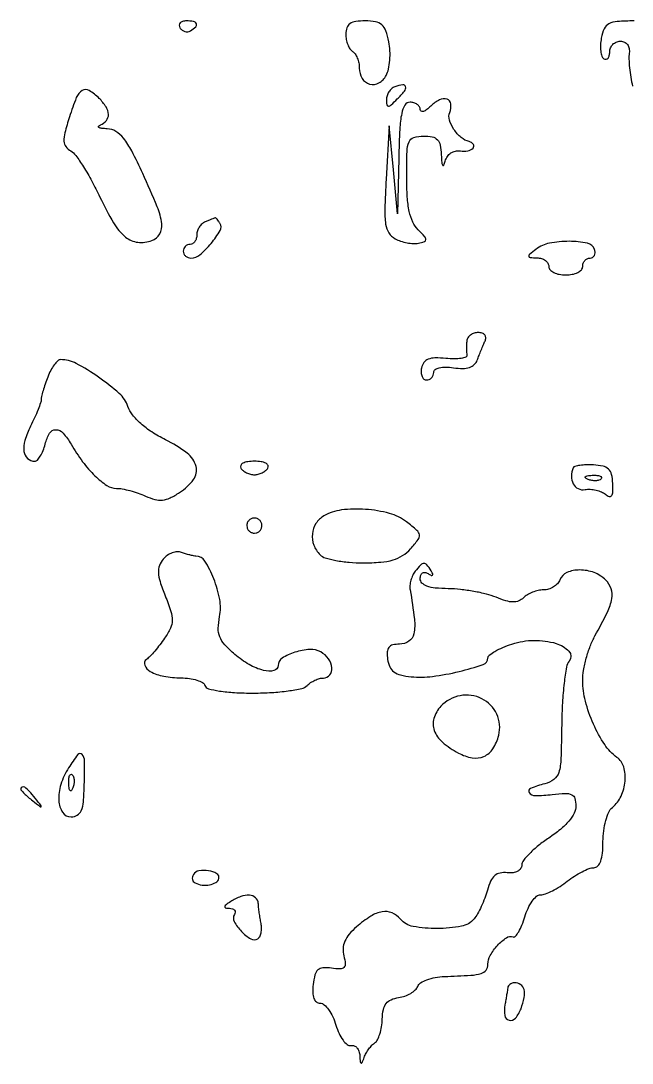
# Model space of a CAD drawing. Extents: x 0 to 5034, y 0 to 2560.
# Drawn here: x 1701 to 1791.3, y 2406.1 to 2560 of the extents above; entities that cross this region are included whole.
import ezdxf

# ---------------------------------------------------------------- set-up
doc = ezdxf.new("R2010")
doc.units = 0

msp = doc.modelspace()

# ---------------------------------------------------------------- linework, layer by layer
for points in [[(1724.510081, 2558.983688, 0.090427), (1724.820631, 2558.639411, 0.095498), (1725.22714, 2558.434921, 0.099685), (1725.665803, 2558.401101, 0.108373), (1726.069098, 2558.542705, 0.050477), (1726.838655, 2559.13314, 0.315493), (1726.933879, 2559.592818, 0.25701), (1726.519563, 2559.914842, 0.039415), (1725.440983, 2560, 0.067432), (1724.890269, 2559.925389, 0.140899), (1724.524436, 2559.701458, 0.190788), (1724.397824, 2559.36964, 0.136093)], [(1749, 2558.059017, 0.046881), (1749.074077, 2557.270704, 0.046318), (1749.29375, 2556.50665, 0.050262), (1749.616444, 2555.876024, 0.111412), (1750, 2555.5, -0.106804), (1750.383377, 2555.130938, -0.051141), (1750.70625, 2554.524778, -0.04742), (1750.925881, 2553.79535, -0.049465), (1751, 2553.047972, 0.135327), (1751.422469, 2551.515639, 0.193509), (1752.531856, 2550.671468, 0.199001), (1753.891392, 2550.841884, 0.141389), (1754.976118, 2551.955376, 0.070857), (1755.319089, 2552.895185, 0.032503), (1755.505989, 2554.189058, 0.031372), (1755.528217, 2555.60014, 0.037623), (1755.366372, 2556.918138, 0.034574), (1754.920544, 2558.551149, 0.128699), (1754.331098, 2559.428414, 0.138859), (1753.415025, 2559.867796, 0.042844), (1751.875, 2560, 0.033689), (1750.47009, 2559.905231, 0.115289), (1749.620302, 2559.581219, 0.160372), (1749.159597, 2558.986288, 0.085429)], [(1708.183433, 2545.823355, 0.011779), (1707.51235, 2543.48045, 0.0732), (1707.376417, 2542.24137, 0.150444), (1707.654386, 2541.44422, 0.107011), (1708.368226, 2540.813806, -0.108964), (1709.105145, 2540.157931, -0.015499), (1710.248233, 2538.470678, -0.017027), (1711.488852, 2536.355256, -0.013773), (1712.678272, 2534.006808, 0.02285), (1714.708816, 2530.171881, 0.085642), (1716.465154, 2528.101511, 0.145917), (1718.273688, 2527.322719, 0.121401), (1720.359123, 2527.584314, 0.168407), (1721.524184, 2528.565813, 0.169713), (1721.827168, 2530.054358, 0.064318), (1721.145552, 2532.57716, 0.009289), (1719.01147, 2537.474958, 0.011952), (1717.392009, 2540.798623, 0.048631), (1716.171328, 2542.68439, 0.087089), (1715.030796, 2543.695637, 0.129912), (1713.76147, 2544.078947, -0.020814), (1712.960669, 2544.140342, -0.101594), (1712.531494, 2544.282867, -0.450463), (1712.494153, 2544.465954, -0.136332), (1712.75, 2544.662281, 0.123799), (1713.638299, 2545.309779, 0.187199), (1713.939811, 2546.206198, 0.132745), (1713.58432, 2547.317518, 0.053013), (1712.571429, 2548.571429, 0.060361), (1711.099053, 2549.725567, 0.283164), (1710.06951, 2549.717709, 0.159032), (1709.195666, 2548.671489, 0.019483)], [(1756.25, 2550.279762, 0.095296), (1755.77216, 2549.997832, 0.068625), (1755.367188, 2549.527344, 0.066469), (1755.093539, 2548.947468, 0.077198), (1755, 2548.345238, 0.041596), (1755.061922, 2547.602188, 0.389364), (1755.294, 2547.421363, 0.166289), (1755.69973, 2547.597837, 0.011392), (1756.619048, 2548.47619, 0.025541), (1757.673751, 2549.644526, 0.224956), (1757.835257, 2550.302472, 0.401745), (1757.430305, 2550.582464, 0.046019)], [(1761.58062, 2547.437763, -0.032231), (1760.972577, 2546.903436, -0.086431), (1760.464307, 2546.636182, -0.215414), (1760.145705, 2546.67224, -0.264351), (1760, 2546.928571, 0.138775), (1759.884373, 2547.337148, 0.100075), (1759.559375, 2547.685268, 0.085667), (1759.073289, 2547.919674, 0.069717), (1758.5, 2548, 0.26232), (1757.746067, 2547.575226, 0.086365), (1757.266086, 2546.346234, 0.037801), (1756.977078, 2544.036167, 0.006994), (1756.827401, 2539.75), (1756.654802, 2531.5), (1756.044002, 2538), (1755.433201, 2544.5), (1754.966601, 2536.648549, 0.006837), (1754.763378, 2532.203294, 0.04564), (1754.894312, 2529.994396, 0.102812), (1755.374483, 2528.700407, 0.130837), (1756.302407, 2527.835318, 0.043497), (1757.111714, 2527.490061, 0.032347), (1758.05305, 2527.248072, 0.033037), (1758.977997, 2527.135698, 0.061361), (1759.731, 2527.186769, 0.031798), (1760.631394, 2527.420384, 0.331297), (1760.83839, 2527.714336, 0.180611), (1760.662512, 2528.150022, 0.01109), (1759.678593, 2529.178571, -0.091243), (1758.904277, 2530.302116, -0.052082), (1758.388236, 2531.873152, -0.03769), (1758.091344, 2534.011598, -0.015654), (1758, 2536.928571, -0.007188), (1758.054828, 2540.742003, -0.090711), (1758.352941, 2542.142857, -0.225318), (1759.063234, 2542.787464, -0.073563), (1760.5, 2543, -0.048693), (1761.78698, 2542.874368, -0.155164), (1762.534817, 2542.4634, -0.142062), (1762.946157, 2541.669799, -0.03847), (1763.116001, 2540.25, 0.009335), (1763.186992, 2539.084333, 0.118089), (1763.322136, 2538.669002, 0.610506), (1763.489602, 2538.681601, 0.036422), (1763.698732, 2539.298843, -0.085895), (1764.012135, 2539.990891, -0.095845), (1764.53071, 2540.507075, -0.097668), (1765.195739, 2540.786102, -0.092857), (1765.929453, 2540.798843, 0.089738), (1767.021441, 2540.811049, 0.15552), (1767.810896, 2541.241042, 0.360289), (1767.849347, 2541.775197, 0.181271), (1767.25, 2542.178571, -0.117239), (1766.049118, 2542.784288, -0.070107), (1764.977111, 2543.981589, -0.073043), (1764.320747, 2545.35992, -0.167801), (1764.359199, 2546.493674, 0.120103), (1764.520173, 2547.750889, 0.290682), (1763.957914, 2548.44977, 0.203694), (1762.853595, 2548.367508, 0.077443)], [(1728.25, 2530.337719, 0.087674), (1727.772091, 2530.039141, 0.065245), (1727.367188, 2529.565351, 0.064399), (1727.093368, 2528.995939, 0.080074), (1727, 2528.416667, -0.068857), (1726.925077, 2527.8752, -0.085122), (1726.70625, 2527.416146, -0.099913), (1726.381338, 2527.109202, -0.140362), (1726, 2527, 0.099038), (1725.618362, 2526.923658, 0.097945), (1725.29375, 2526.70625, 0.097945), (1725.076342, 2526.381638, 0.099038), (1725, 2526, 0.112508), (1725.086938, 2525.618528, 0.100182), (1725.332732, 2525.29375, 0.094286), (1725.700197, 2525.075852, 0.087025), (1726.132705, 2525, 0.17812), (1727.444309, 2525.482556, 0.042387), (1729.109495, 2527.162496, 0.041179), (1730.432179, 2529.03912, 0.278163), (1730.420226, 2530.129077, 0.01871), (1730.200122, 2530.457105, 0.028952), (1729.983979, 2530.720976, 0.028346), (1729.795001, 2530.904198, 0.283564), (1729.690983, 2530.921053, -0.001723), (1729.563268, 2530.868773, -0.00011), (1729.188914, 2530.717133, -0.000161), (1728.742708, 2530.536669, -0.00012)], [(1777.099234, 2526.281803, 0.008784), (1776.148777, 2525.531057, 0.2566), (1776.037348, 2525.253951, 0.359094), (1776.221947, 2525.078057, 0.013396), (1777.25, 2525.031803, -0.069514), (1777.91884, 2524.92594, -0.084298), (1778.485938, 2524.642155, -0.098045), (1778.865392, 2524.229203, -0.137783), (1779, 2523.75, 0.191087), (1779.189346, 2523.272647, 0.088204), (1779.734375, 2522.867188, 0.068025), (1780.543227, 2522.592117, 0.048028), (1781.5, 2522.5, 0.048028), (1782.456773, 2522.592117, 0.068025), (1783.265625, 2522.867188, 0.088204), (1783.810654, 2523.272647, 0.191087), (1784, 2523.75, -0.085362), (1784.08209, 2524.227334, -0.09364), (1784.318229, 2524.632812, -0.100377), (1784.670094, 2524.903997, -0.114633), (1785.083333, 2525, 0.127994), (1785.462706, 2525.098733, 0.143888), (1785.726042, 2525.367188, 0.123041), (1785.827425, 2525.772503, 0.080675), (1785.75, 2526.25, 0.267845), (1784.693975, 2527.186798, 0.049681), (1782.008509, 2527.464265, 0.050018), (1779.098397, 2527.183221, 0.114178)], [(1766.881579, 2512.75, 0.015017), (1766.846793, 2512.210774, 0.01173), (1766.840377, 2511.623934, 0.0119), (1766.860259, 2511.076824, 0.028152), (1766.907611, 2510.671903, -0.354023), (1766.742494, 2510.375187, -0.055907), (1766.051761, 2510.183438, -0.041464), (1765.031334, 2510.105523, -0.023406), (1763.791228, 2510.171903, 0.026504), (1762.178152, 2510.248232, 0.092894), (1761.160972, 2510.051585, 0.145779), (1760.538739, 2509.562913, 0.106514), (1760.191871, 2508.75, 0.058217), (1760.141709, 2508.080432, 0.089238), (1760.268081, 2507.514062, 0.119649), (1760.545113, 2507.138618, 0.176018), (1760.926676, 2507, 0.102857), (1761.33624, 2507.085154, 0.098765), (1761.684711, 2507.32709, 0.097001), (1761.918209, 2507.688483, 0.095346), (1762, 2508.113499, -0.242144), (1762.213919, 2508.529319, -0.09819), (1762.811535, 2508.799616, -0.062779), (1763.743309, 2508.896508, -0.030997), (1764.931296, 2508.796776, 0.034169), (1766.293767, 2508.691087, 0.080932), (1767.296559, 2508.845115, 0.112571), (1767.99263, 2509.260581, 0.115489), (1768.43194, 2509.933276, -0.005926), (1768.692353, 2510.624256, -0.003993), (1769.005206, 2511.406962, -0.004022), (1769.320031, 2512.159376, -0.007969), (1769.583977, 2512.75, 0.109413), (1769.692718, 2513.240316, 0.170458), (1769.550884, 2513.644635, 0.147976), (1769.165084, 2513.909665, 0.077178), (1768.583333, 2514, 0.076193), (1767.969474, 2513.90591, 0.082523), (1767.430318, 2513.632812, 0.090759), (1767.047572, 2513.227073, 0.120774)], [(1704.975249, 2507.4349, 0.009218), (1704.601868, 2506.395546, 0.010717), (1704.286479, 2505.393803, 0.009803), (1704.055209, 2504.538142, 0.061168), (1704, 2504.088538, -0.085506), (1703.919469, 2503.621071, -0.00972), (1703.539727, 2502.614132, -0.011527), (1703.033124, 2501.42627, -0.00914), (1702.433112, 2500.166374, 0.042472), (1701.605677, 2498.081725, 0.10283), (1701.460735, 2496.439168, 0.179303), (1701.984895, 2495.411773, 0.188227), (1703.039965, 2495, 0.20648), (1703.438206, 2495.171781, 0.051565), (1703.878606, 2495.747169, 0.044068), (1704.288325, 2496.569653, 0.032056), (1704.600287, 2497.543554, -0.072353), (1705.255829, 2499.136705, -0.266681), (1706.167995, 2499.652637, -0.213155), (1707.247379, 2499.162168, -0.050584), (1708.428557, 2497.518743, 0.028918), (1710.129435, 2494.922218, 0.040451), (1711.954964, 2492.834942, 0.047058), (1713.702715, 2491.429426, 0.146853), (1715.133282, 2491, -0.046109), (1715.988321, 2490.920982, -0.019124), (1717.121353, 2490.664581, -0.018728), (1718.32254, 2490.295322, -0.022962), (1719.411983, 2489.858149, 0.041368), (1720.804313, 2489.35804, 0.091609), (1721.924937, 2489.268828, 0.086042), (1723.047416, 2489.585446, 0.033375), (1724.459036, 2490.381202, 0.087449), (1726.512587, 2492.311595, 0.230095), (1726.883307, 2494.244113, 0.167231), (1725.56691, 2496.192515, 0.04554), (1722.362198, 2498.175924, -0.027057), (1720.349493, 2499.321086, -0.038359), (1718.707611, 2500.564262, -0.044608), (1717.502779, 2501.83983, -0.083267), (1716.821467, 2503.082295, 0.127263), (1715.538323, 2505.004545, 0.030277), (1712.493458, 2507.409432, 0.030485), (1709.172822, 2509.43172, 0.122118), (1706.880748, 2510, 0.191356), (1706.457769, 2509.831968, 0.043929), (1705.93728, 2509.246502, 0.039306), (1705.416828, 2508.416996, 0.029621)], [(1733.5, 2494, 0.085235), (1733.838188, 2493.617226, 0.053414), (1734.342439, 2493.29375, 0.051777), (1734.925537, 2493.074147, 0.064269), (1735.5, 2493, 0.064269), (1736.074463, 2493.074147, 0.051777), (1736.657561, 2493.29375, 0.053414), (1737.161812, 2493.617226, 0.085235), (1737.5, 2494, 0.259199), (1737.517887, 2494.385721, 0.162984), (1737.190983, 2494.713525, 0.081563), (1736.488004, 2494.931662, 0.034543), (1735.5, 2495, 0.034543), (1734.511996, 2494.931662, 0.081563), (1733.809017, 2494.713525, 0.162984), (1733.482113, 2494.385721, 0.259199)], [(1782.612029, 2494.036222, 0.099684), (1782.328434, 2492.79633, 0.13063), (1782.596366, 2491.670512, 0.156087), (1783.335559, 2490.957047, 0.158526), (1784.346631, 2490.810873, -0.056482), (1785.125062, 2490.856084, -0.042706), (1785.97344, 2490.736364, -0.043675), (1786.761326, 2490.481507, -0.073276), (1787.354593, 2490.120678, 0.089188), (1787.911645, 2489.805552, 0.339832), (1788.266923, 2489.922603, 0.141369), (1788.451752, 2490.486986, 0.019841), (1788.446706, 2491.726107, 0.046205), (1788.263138, 2493.066617, 0.145957), (1787.818719, 2493.845874, 0.139677), (1787.006342, 2494.274053, 0.040964), (1785.593198, 2494.452525, 0.01863), (1784.526171, 2494.459452, 0.027003), (1783.587474, 2494.379702, 0.025575), (1782.85574, 2494.239062, 0.230508)], [(1786.729167, 2492.395833, -0.126455), (1786.402231, 2492.202593, -0.060344), (1785.916927, 2492.123424, -0.05415), (1785.359369, 2492.160852, -0.051402), (1784.8125, 2492.316886, -0.054073), (1784.395823, 2492.538436, -0.470617), (1784.37858, 2492.720685, -0.168741), (1784.670344, 2492.862007, -0.018894), (1785.416667, 2492.921053, -0.028489), (1786.112848, 2492.910055, -0.077125), (1786.592839, 2492.799335, -0.208169), (1786.77538, 2492.614691, -0.296942)], [(1734.552786, 2486.08541, 0.099038), (1734.401684, 2485.679226, 0.097945), (1734.417584, 2485.244476, 0.097945), (1734.597789, 2484.848514, 0.099038), (1734.91459, 2484.552786, 0.099038), (1735.320774, 2484.401684, 0.097945), (1735.755524, 2484.417584, 0.097945), (1736.151486, 2484.597789, 0.099038), (1736.447214, 2484.91459, 0.099038), (1736.598316, 2485.320774, 0.097945), (1736.582416, 2485.755524, 0.097945), (1736.402211, 2486.151486, 0.099038), (1736.08541, 2486.447214, 0.099038), (1735.679226, 2486.598316, 0.097945), (1735.244476, 2486.582416, 0.097945), (1734.848514, 2486.402211, 0.099038)], [(1745.75, 2486.919901, 0.120064), (1744.590264, 2485.80342, 0.11793), (1744.064354, 2484.271216, 0.114118), (1744.281742, 2482.626254, 0.107095), (1745.2, 2481.2, 0.124838), (1745.981348, 2480.734809, 0.02543), (1747.558847, 2480.3525, 0.025339), (1749.4873, 2480.088108, 0.021399), (1751.545012, 2480, 0.019635), (1754.160029, 2480.10273, 0.052275), (1755.994556, 2480.442215, 0.070174), (1757.384206, 2481.07543, 0.06699), (1758.569269, 2482.076541, 0.020501), (1759.696391, 2483.429554, 0.203245), (1759.877163, 2484.130074, 0.178444), (1759.511328, 2484.797105, 0.0152), (1757.974257, 2486.054306, 0.097901), (1755.457581, 2487.301175, 0.048569), (1751.931017, 2487.898383, 0.048624), (1748.369391, 2487.80405, 0.101285)], [(1722.047124, 2480.556781, 0.082689), (1721.483397, 2479.589607, 0.103882), (1721.322899, 2478.567123, 0.065836), (1721.569958, 2477.230731, 0.016582), (1722.325096, 2475.145525, -0.015566), (1723.16876, 2472.830562, -0.082929), (1723.373044, 2471.504669, -0.109928), (1723.104411, 2470.365502, -0.03731), (1722.24615, 2468.884254, -0.013835), (1721.544367, 2467.916464, -0.013468), (1720.784029, 2466.980062, -0.01349), (1720.072196, 2466.194049, -0.047842), (1719.557964, 2465.75, 0.347797), (1719.302015, 2464.875388, 0.175412), (1720.118348, 2463.966898, 0.076506), (1722.129641, 2463.258204, 0.045337), (1724.666667, 2463.015313, -0.032803), (1725.906134, 2462.927888, -0.043104), (1727.011921, 2462.678109, -0.049444), (1727.847209, 2462.317926, -0.187948), (1728.203704, 2461.888889, 0.253206), (1728.700802, 2461.422946, 0.025849), (1730.33634, 2461.082229, 0.025333), (1732.569442, 2460.851307, 0.013098), (1735.375926, 2460.777778, 0.015114), (1738.06193, 2460.858986, 0.019766), (1740.506123, 2461.104167, 0.017685), (1742.489868, 2461.454644, 0.14479), (1743.288889, 2461.888889, -0.050387), (1743.809787, 2462.314193, -0.038068), (1744.455486, 2462.673611, -0.038976), (1745.1214, 2462.919644, -0.069109), (1745.7, 2463, 0.226798), (1746.640646, 2463.44981, 0.19719), (1746.954813, 2464.505243, 0.132364), (1746.450059, 2465.83306, 0.108959), (1745.314029, 2466.844137, 0.144163), (1743.696067, 2467.212495, 0.061308), (1741.490251, 2466.799782, 0.063981), (1739.59499, 2465.918588, 0.257419), (1739, 2464.839485, -0.354298), (1738.391667, 2464.088744, -0.115594), (1736.861292, 2464.121442, -0.067286), (1734.731776, 2464.986599, -0.047538), (1732.620521, 2466.478828, -0.028337), (1731.12824, 2467.917002, -0.091404), (1730.393616, 2469.076085, -0.103284), (1730.168054, 2470.338839, -0.042105), (1730.366145, 2472.080724, 0.095643), (1730.38293, 2474.590088, 0.047517), (1729.503505, 2477.660172, 0.04648), (1728.189389, 2480.267591, 0.258291), (1726.86618, 2481, -0.048705), (1726.502257, 2481.035534, -0.014179), (1725.952378, 2481.160243, -0.014106), (1725.337802, 2481.336693, -0.014654), (1724.742001, 2481.545509, 0.110417), (1724.103514, 2481.639699, 0.069653), (1723.363982, 2481.480093, 0.06464), (1722.640116, 2481.102556, 0.067158)], [(1759.25087, 2478.75, 0.060478), (1758.889153, 2478.161357, 0.042055), (1758.624145, 2477.426562, 0.042345), (1758.487728, 2476.665819, 0.065608), (1758.513197, 2476, -0.012253), (1759.13895, 2471.707487, -0.079058), (1759.057023, 2469.52575, -0.197883), (1758.32817, 2468.427805, -0.149611), (1756.930449, 2468, 0.058734), (1755.943554, 2467.88367, 0.170392), (1755.373967, 2467.516803, 0.155275), (1755.127586, 2466.847977, 0.046519), (1755.180449, 2465.75, 0.074462), (1755.507469, 2464.653053, 0.125891), (1756.113608, 2463.916908, 0.099252), (1757.111827, 2463.454708, 0.034805), (1758.677835, 2463.192024, 0.055823), (1761.832118, 2463.239085, 0.028359), (1765.738966, 2463.962741, 0.02056), (1769.30092, 2464.99073, 0.322731), (1770, 2465.960992, -0.235112), (1770.204899, 2466.372652, -0.030694), (1771.0454, 2466.930262, -0.03044), (1772.195519, 2467.505144, -0.020975), (1773.558809, 2468.019409, -0.076568), (1776.800259, 2468.562275, -0.075551), (1780.070563, 2468.109028, -0.132947), (1781.965803, 2466.93953, -0.378202), (1782.009275, 2465.511175, 0.131957), (1781.603294, 2464.626716, 0.012517), (1781.261098, 2462.2483, 0.015312), (1781.007052, 2459.34364, 0.011479), (1780.898995, 2456.13464, -0.005467), (1780.78925, 2451.063481, -0.061344), (1780.47836, 2449.075209, -0.163608), (1779.763548, 2448.034804, -0.099973), (1778.405912, 2447.387029, 0.031143), (1776.288344, 2446.712985, 0.4852), (1776.095024, 2446.08107, 0.252031), (1776.974807, 2445.633698, 0.02322), (1779.5, 2445.810207, -0.017927), (1781.449231, 2445.9672, -0.124023), (1782.381137, 2445.776091, -0.21495), (1782.848479, 2445.219307, -0.068815), (1783, 2444.123595, -0.119449), (1782.74307, 2443.063461, -0.056347), (1781.956875, 2441.884463, -0.044954), (1780.700009, 2440.640456, -0.026457), (1779, 2439.381302, 0.021862), (1777.468371, 2438.268504, 0.028423), (1776.175, 2437.113679, 0.028536), (1775.238592, 2436.063186, 0.169338), (1775, 2435.378903, -0.152179), (1774.838043, 2434.859099, -0.12257), (1774.397038, 2434.470124, -0.092598), (1773.708403, 2434.261475, -0.055002), (1772.848277, 2434.26179, 0.076834), (1771.787659, 2434.216039, 0.131897), (1770.999393, 2433.826714, 0.10623), (1770.402656, 2433.022037, 0.039118), (1769.917662, 2431.686067, -0.022572), (1769.532075, 2430.503434, -0.018471), (1769.01747, 2429.276882, -0.018859), (1768.459106, 2428.182822, -0.04581), (1767.94694, 2427.436067, -0.176542), (1766.081632, 2426.346683, -0.044093), (1762.510102, 2426.020855, -0.044065), (1758.938943, 2426.325944, -0.17804), (1757.078757, 2427.405104, 0.118492), (1755.832643, 2428.337136, 0.146074), (1754.397448, 2428.504674, 0.099575), (1752.685029, 2427.835794, 0.036222), (1750.590125, 2426.265312, 0.038092), (1749.515184, 2425.176414, 0.072553), (1748.865109, 2424.134785, 0.086994), (1748.609233, 2423.087126, 0.080617), (1748.714105, 2421.985263, -0.036046), (1748.928308, 2420.832474, -0.228329), (1748.736312, 2420.285015, -0.204922), (1748.169481, 2420.058428, -0.028992), (1746.889238, 2420.163553, 0.049339), (1745.637837, 2420.215264, 0.169367), (1744.897312, 2419.908398, 0.148064), (1744.449592, 2419.175528, 0.034978), (1744.183578, 2417.75, 0.033721), (1744.126977, 2416.550255, 0.085785), (1744.292245, 2415.697472, 0.138474), (1744.667727, 2415.19081, 0.165955), (1745.226781, 2415, -0.184422), (1745.816565, 2414.774802, -0.055041), (1746.471152, 2414.045312, -0.047008), (1747.083468, 2412.994036, -0.036065), (1747.553674, 2411.75, 0.035198), (1748.014732, 2410.523754, 0.051098), (1748.600918, 2409.528125, 0.064094), (1749.216229, 2408.883626, 0.223506), (1749.76047, 2408.75, -0.144492), (1750.23864, 2408.707823, -0.119245), (1750.659079, 2408.4125, -0.098326), (1750.955894, 2407.900133, -0.071109), (1751.078947, 2407.25, 0.007783), (1751.135587, 2406.317253, 0.289553), (1751.256944, 2406.154225, 0.403256), (1751.413657, 2406.220374, 0.010258), (1751.728891, 2407, -0.037496), (1752.020705, 2407.621973, -0.02917), (1752.425253, 2408.250403, -0.029932), (1752.874169, 2408.794177, -0.060876), (1753.297658, 2409.150309, 0.134417), (1753.689131, 2409.59133, 0.038567), (1754.03238, 2410.446687, 0.035807), (1754.285068, 2411.511768, 0.03138), (1754.397714, 2412.650309, -0.040691), (1754.563642, 2414.059407, -0.113247), (1754.971155, 2414.962026, -0.131635), (1755.687926, 2415.517644, -0.064302), (1756.811149, 2415.827564, 0.048507), (1757.732855, 2416.050907, 0.048774), (1758.592466, 2416.447372, 0.053319), (1759.268887, 2416.946958, 0.115942), (1759.629764, 2417.477564, -0.164811), (1760.060012, 2417.995592, -0.049289), (1760.996131, 2418.450701, -0.043526), (1762.217939, 2418.784934, -0.035312), (1763.568615, 2418.933333, 0.004954), (1767.464869, 2419.123406, 0.053784), (1769.014444, 2419.383211, 0.170903), (1769.725934, 2419.882729, 0.156291), (1770, 2420.738095, -0.130517), (1770.349581, 2422.0545, -0.055895), (1771.431323, 2423.535626, -0.056876), (1772.727828, 2424.660616, -0.242023), (1773.714286, 2424.785714, 0.31138), (1774.07882, 2424.880722, 0.045202), (1774.550255, 2425.538616, 0.038032), (1775.033294, 2426.524949, 0.02327), (1775.456797, 2427.75, -0.036823), (1775.924929, 2428.993992, -0.047773), (1776.539517, 2430.045312, -0.056065), (1777.199936, 2430.773702, -0.182561), (1777.799067, 2431, 0.092311), (1778.499943, 2431.13051, 0.025692), (1779.524444, 2431.5875, 0.025005), (1780.651991, 2432.234507, 0.023897), (1781.727129, 2433, -0.023566), (1782.800769, 2433.765499, -0.024811), (1783.923842, 2434.4125, -0.025453), (1784.942281, 2434.86994, -0.093082), (1785.634859, 2435, 0.205422), (1786.230532, 2435.255511, 0.105861), (1786.661984, 2435.960101, 0.062027), (1786.921647, 2437.151368, 0.022684), (1787, 2438.877555, -0.032616), (1787.102453, 2440.446476, -0.034772), (1787.408095, 2441.954768, -0.037134), (1787.854239, 2443.201371, -0.115549), (1788.389261, 2443.908095, 0.109917), (1789.678682, 2445.572527, 0.088017), (1790.273142, 2447.766658, 0.095659), (1790.058464, 2449.869447, 0.1652), (1789.047593, 2451.285652, -0.092086), (1787.249111, 2453.163888, -0.04032), (1785.591808, 2456.20146, -0.039925), (1784.394592, 2459.596146, -0.064902), (1784, 2462.623222, -0.043186), (1784.130404, 2464.13018, -0.024086), (1784.534107, 2465.928731, -0.023868), (1785.121686, 2467.721658, -0.035439), (1785.818237, 2469.219584, 0.012302), (1787.643671, 2472.713006, 0.067387), (1788.316691, 2474.728111, 0.132795), (1788.206432, 2476.170856, 0.111731), (1787.386082, 2477.471061, 0.107718), (1785.686603, 2478.562268, 0.088201), (1783.557924, 2478.950139, 0.101595), (1781.674002, 2478.571767, 0.20367), (1780.638374, 2477.5, -0.095314), (1780.281639, 2476.9265, -0.066847), (1779.693884, 2476.440625, -0.064544), (1778.974518, 2476.112114, -0.075009), (1778.231385, 2476, 0.053349), (1777.446279, 2475.915991, 0.038502), (1776.601812, 2475.663843, 0.03911), (1775.827099, 2475.294086, 0.065571), (1775.255635, 2474.855635, -0.098127), (1774.548505, 2474.382408, -0.102634), (1773.725724, 2474.224521, -0.070444), (1772.667336, 2474.39057, -0.02411), (1771.202086, 2474.916293, 0.036443), (1769.792788, 2475.383079, 0.017493), (1767.929454, 2475.784151, 0.017241), (1765.946824, 2476.068701, 0.023572), (1764.146451, 2476.178542, -0.020076), (1762.231812, 2476.281931, -0.06325), (1760.979231, 2476.562593, -0.114287), (1760.263402, 2477.025818, -0.194619), (1760, 2477.676901, -0.079251), (1760.082844, 2478.196288, -0.174773), (1760.326499, 2478.508688, -0.188326), (1760.698538, 2478.580263, -0.093104), (1761.154508, 2478.404508, 0.029004), (1761.613152, 2478.156574, 0.315645), (1761.809017, 2478.190983, 0.315645), (1761.843426, 2478.386848, 0.029004), (1761.595492, 2478.845492, 0.029759), (1760.9797, 2479.720812, 0.23914), (1760.545433, 2479.919323, 0.197015), (1760.072981, 2479.702787, 0.020047)], [(1763.053101, 2458.826622, 0.112075), (1762.018807, 2457.048366, 0.166959), (1762.067463, 2455.265227, 0.127188), (1763.278849, 2453.53629, 0.053856), (1765.635337, 2451.92757, 0.080037), (1767.684597, 2451.221838, 0.147304), (1769.420356, 2451.432149, 0.148055), (1770.745467, 2452.564353, 0.081143), (1771.599851, 2454.541816, 0.171599), (1771.304699, 2457.673036, 0.169652), (1769.106114, 2459.940505, 0.163551), (1765.905296, 2460.393158, 0.160617)], [(1708.055358, 2449.75, 0.065291), (1706.918555, 2447.299801, 0.089062), (1706.612387, 2444.88958, 0.133972), (1707.176935, 2443.172565, 0.251824), (1708.427639, 2442.5, 0.133294), (1709.346929, 2442.749504, 0.164268), (1709.926271, 2443.416589, 0.07711), (1710.242303, 2444.733214, 0.013978), (1710.377639, 2447.250775, 0.008265), (1710.410265, 2450.789002, 0.187504), (1710.041285, 2451.718167, 0.46382), (1709.411226, 2451.688852, 0.022736)], [(1708.683114, 2446.8125, -0.054073), (1708.461564, 2446.395823, -0.470617), (1708.279315, 2446.37858, -0.168741), (1708.137993, 2446.670344, -0.018894), (1708.078947, 2447.416667, -0.028489), (1708.089945, 2448.112848, -0.077125), (1708.200665, 2448.592839, -0.208169), (1708.385309, 2448.77538, -0.296942), (1708.604167, 2448.729167, -0.126455), (1708.797407, 2448.402231, -0.060344), (1708.876576, 2447.916927, -0.05415), (1708.839148, 2447.359369, -0.051402)], [(1701, 2446.622445, 0.184603), (1701.08115, 2446.410139, 0.013803), (1701.514062, 2445.952641, 0.017649), (1702.079598, 2445.425681, 0.012436), (1702.75, 2444.872445, 0.001576), (1703.879507, 2443.99236, 0.377591), (1704, 2444, 0.377591), (1704.00764, 2444.120493, 0.001576), (1703.127555, 2445.25, 0.017685), (1702.23668, 2446.306759, 0.065617), (1701.573889, 2446.869516, 0.241985), (1701.193395, 2446.90695, 0.307699)], [(1726.487659, 2433.980032, 0.086456), (1726.347192, 2433.629461, 0.102024), (1726.345313, 2433.272696, 0.11056), (1726.481778, 2432.965717, 0.11748), (1726.733688, 2432.754232, 0.085984), (1727.764165, 2432.443417, 0.076224), (1728.8851, 2432.477903, 0.087776), (1729.803236, 2432.82141, 0.194412), (1730.25, 2433.404671, 0.34024), (1729.96037, 2434.116771, 0.094491), (1728.74709, 2434.546191, 0.079865), (1727.313066, 2434.535234, 0.215807)], [(1732, 2430, 0.016439), (1731.311987, 2429.522598, 0.187072), (1731.139075, 2429.247683, 0.415341), (1731.259321, 2429.070307, 0.044036), (1731.809017, 2429.015313, -0.074452), (1732.267482, 2428.941172, -0.149), (1732.566599, 2428.73443, -0.185359), (1732.66153, 2428.431452, -0.123282), (1732.549826, 2428.08062, 0.26991), (1732.522353, 2427.037022, 0.066085), (1733.579937, 2425.595367, 0.066604), (1734.969684, 2424.487782, 0.280382), (1735.991553, 2424.49478, 0.140242), (1736.285592, 2424.817742, 0.061029), (1736.479726, 2425.370096, 0.053644), (1736.553836, 2426.048014, 0.047772), (1736.487445, 2426.753971, -0.007563), (1736.353776, 2427.513901, -0.00567), (1736.228784, 2428.354291, -0.005734), (1736.129155, 2429.148186, -0.013061), (1736.076511, 2429.75, 0.197974), (1735.679674, 2430.567286, 0.168217), (1734.788182, 2430.938504, 0.104909), (1733.481927, 2430.744017, 0.054273)], [(1772.923489, 2417.25, -0.012202), (1772.872684, 2416.849139, -0.003176), (1772.771216, 2416.207416, -0.003226), (1772.646195, 2415.477451, -0.003291), (1772.512555, 2414.753971, 0.08672), (1772.4871, 2413.186052, 0.303735), (1773.139529, 2412.480832, 0.285915), (1774.083977, 2412.796402, 0.08274), (1774.891045, 2414.185755, 0.039634), (1775.366881, 2415.828623, 0.11217), (1775.342308, 2417.015007, 0.186169), (1774.843284, 2417.725607, 0.14869), (1773.940983, 2418, 0.07684), (1773.575708, 2417.943531, 0.082295), (1773.253939, 2417.779687, 0.090054), (1773.02443, 2417.53626, 0.119233)]]:
    msp.add_lwpolyline(points, format="xyb", close=True)
msp.add_lwpolyline([(1791.616577, 2560, 0.016227), (1789.104753, 2559.918459, 0.103765), (1787.884575, 2559.57854, 0.166836), (1787.191207, 2558.851485, 0.060618), (1786.750687, 2557.476133, 0.034573), (1786.629694, 2556.470717, 0.043863), (1786.664299, 2555.536451, 0.0501), (1786.83376, 2554.795388, 0.174824), (1787.134109, 2554.417116, 0.169554), (1787.462066, 2554.344583, 0.189871), (1787.745645, 2554.497128, 0.120385), (1787.937484, 2554.882027, 0.055748), (1788, 2555.440983, -0.09929), (1788.119326, 2556.035958, -0.098003), (1788.45909, 2556.542039, -0.097885), (1788.966406, 2556.880995, -0.098787), (1789.562858, 2557, -0.105789), (1790.166055, 2556.870932, -0.126822), (1790.618481, 2556.509625, -0.116574), (1790.864442, 2555.947583, -0.080373), (1790.878402, 2555.25, 0.044515), (1790.832843, 2554.364801, 0.01565), (1790.920443, 2553.094397, 0.015395), (1791.104557, 2551.696233, 0.017427), (1791.368813, 2550.369224, 0.01855)], format="xyb")

doc.saveas('drawing.dxf')
